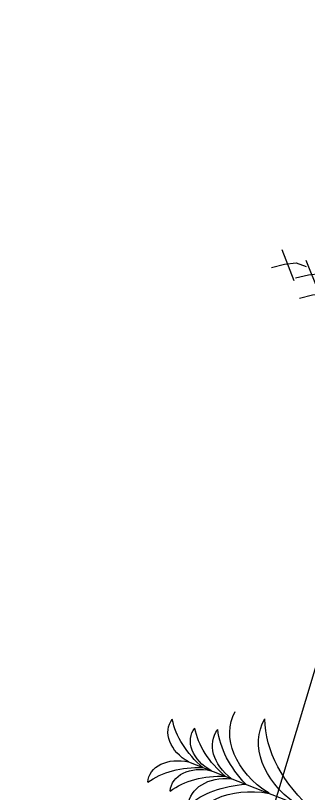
# Model space of a CAD drawing. Header units: millimetres. Extents: x 474016 to 477875, y 2288607 to 2292200.
# Drawn here: x 474412.06 to 474416.16, y 2289876.6 to 2289887.49 of the extents above; entities that cross this region are included whole.
import ezdxf
from ezdxf.enums import TextEntityAlignment as Align

# ---------------------------------------------------------------- set-up
doc = ezdxf.new("R2010")
doc.units = ezdxf.units.MM
doc.header["$LTSCALE"] = 50
for name, color, linetype, lineweight in [('EXT', 3, 'Continuous', 5), ('JARDIN-HP', 64, 'Continuous', 5), ('JARDINES', 98, 'Continuous', 13), ('vialidad', 5, 'Continuous', 13)]:
    doc.layers.add(name, color=color, linetype=linetype, lineweight=lineweight)
doc.styles.get("Standard").update_dxf_attribs({"font": 'arial.ttf'})

# ---------------------------------------------------------------- blocks, each defined once
blk = doc.blocks.new('A$C41BB26E9')
at = {"color": 0}
blk.add_line((1.999, 1.9246), (2.0545, -0.9381), dxfattribs=at)
at = {"color": 56, "true_color": 0x7a7a00}
for centre, major_axis, start_param, end_param in [((1.7388, 1.8447), (-0.0072, 0.3693), -1.366779, 0.20531), ((1.4171, 1.375), (-0.0176, 0.909), -1.121531, -0.433471), ((2.2621, 1.8549), (-0.0072, 0.3693), -0.20531, 1.366779), ((2.6017, 1.398), (-0.0176, 0.909), 0.433471, 1.121531), ((1.7432, 1.6196), (-0.0072, 0.3693), -1.366779, 0.20531), ((1.4215, 1.1499), (-0.0176, 0.909), -1.121531, -0.433471), ((2.2665, 1.6298), (-0.0072, 0.3693), -0.20531, 1.366779), ((2.6061, 1.1728), (-0.0176, 0.909), 0.433471, 1.121531), ((1.695, 1.3141), (-0.0091, 0.4699), -1.190837, 0.194817), ((2.3264, 1.3263), (-0.0091, 0.4699), -0.194817, 1.190837), ((1.3463, 0.7314), (-0.0216, 1.1136), -0.994705, -0.373636), ((2.6974, 0.7576), (-0.0216, 1.1136), 0.373636, 0.994705), ((1.4729, 0.9019), (-0.0151, 0.7816), -1.305586, 0.091225), ((2.5643, 0.9231), (-0.0151, 0.7816), -0.091225, 1.305586), ((1.4568, 0.5716), (-0.0161, 0.8295), -1.24346, 0.110756), ((1.1163, 0.0306), (-0.0274, 1.4145), -1.115718, -0.281779)]:
    blk.add_ellipse(centre, major_axis=major_axis, ratio=0.723404, start_param=start_param, end_param=end_param, dxfattribs=at)
blk = doc.blocks.new('Plarbol-031')
for points in [[(-2.619725, -1.56145), (-2.3974, -1.714525)], [(-2.609575, -1.729775), (-2.53525, -1.647825), (-2.4622, -1.58685), (-2.378975, -1.564625)], [(-2.408825, -1.523325), (-2.1865, -1.676425)], [(-2.398675, -1.691675), (-2.32435, -1.609725), (-2.2513, -1.548725), (-2.168075, -1.5265)], [(-2.27925, -1.809175), (-2.204925, -1.72725), (-2.131875, -1.66625), (-2.04865, -1.644025)]]:
    blk.add_lwpolyline(points)

msp = doc.modelspace()

# ---------------------------------------------------------------- linework, layer by layer
at = {"layer": 'JARDINES'}
msp.add_lwpolyline([(474417.745, 2289869.372), (474455.746, 2289995.53, 0.558845), (474451.916, 2289996.684), (474413.92, 2289870.544)], format="xyb", dxfattribs=at)

# ---------------------------------------------------------------- block references
at = {"layer": 'EXT', "xscale": 1.71989999994179, "yscale": 1.71989999994179, "zscale": 1.71989999994179, "rotation": 325.9356466897348}
msp.add_blockref('Plarbol-031', (474421.036, 2289883.907), dxfattribs=at)
at = {"layer": 'JARDIN-HP', "color": 8, "xscale": -1.499999999962913, "yscale": 1.5, "zscale": 1.499999999999985, "rotation": 69.80682416141926}
msp.add_blockref('A$C41BB26E9', (474418.235, 2289878.841), dxfattribs=at)

# ---------------------------------------------------------------- texts
at = {"layer": 'vialidad', "color": 5, "lineweight": 13, "width": 0.75}
msp.add_text('SENDERO  CEIBA ', height=6, rotation=72.5959, dxfattribs=at).set_placement((474421.871, 2289857.265), align=Align.MIDDLE)

doc.saveas('drawing.dxf')
